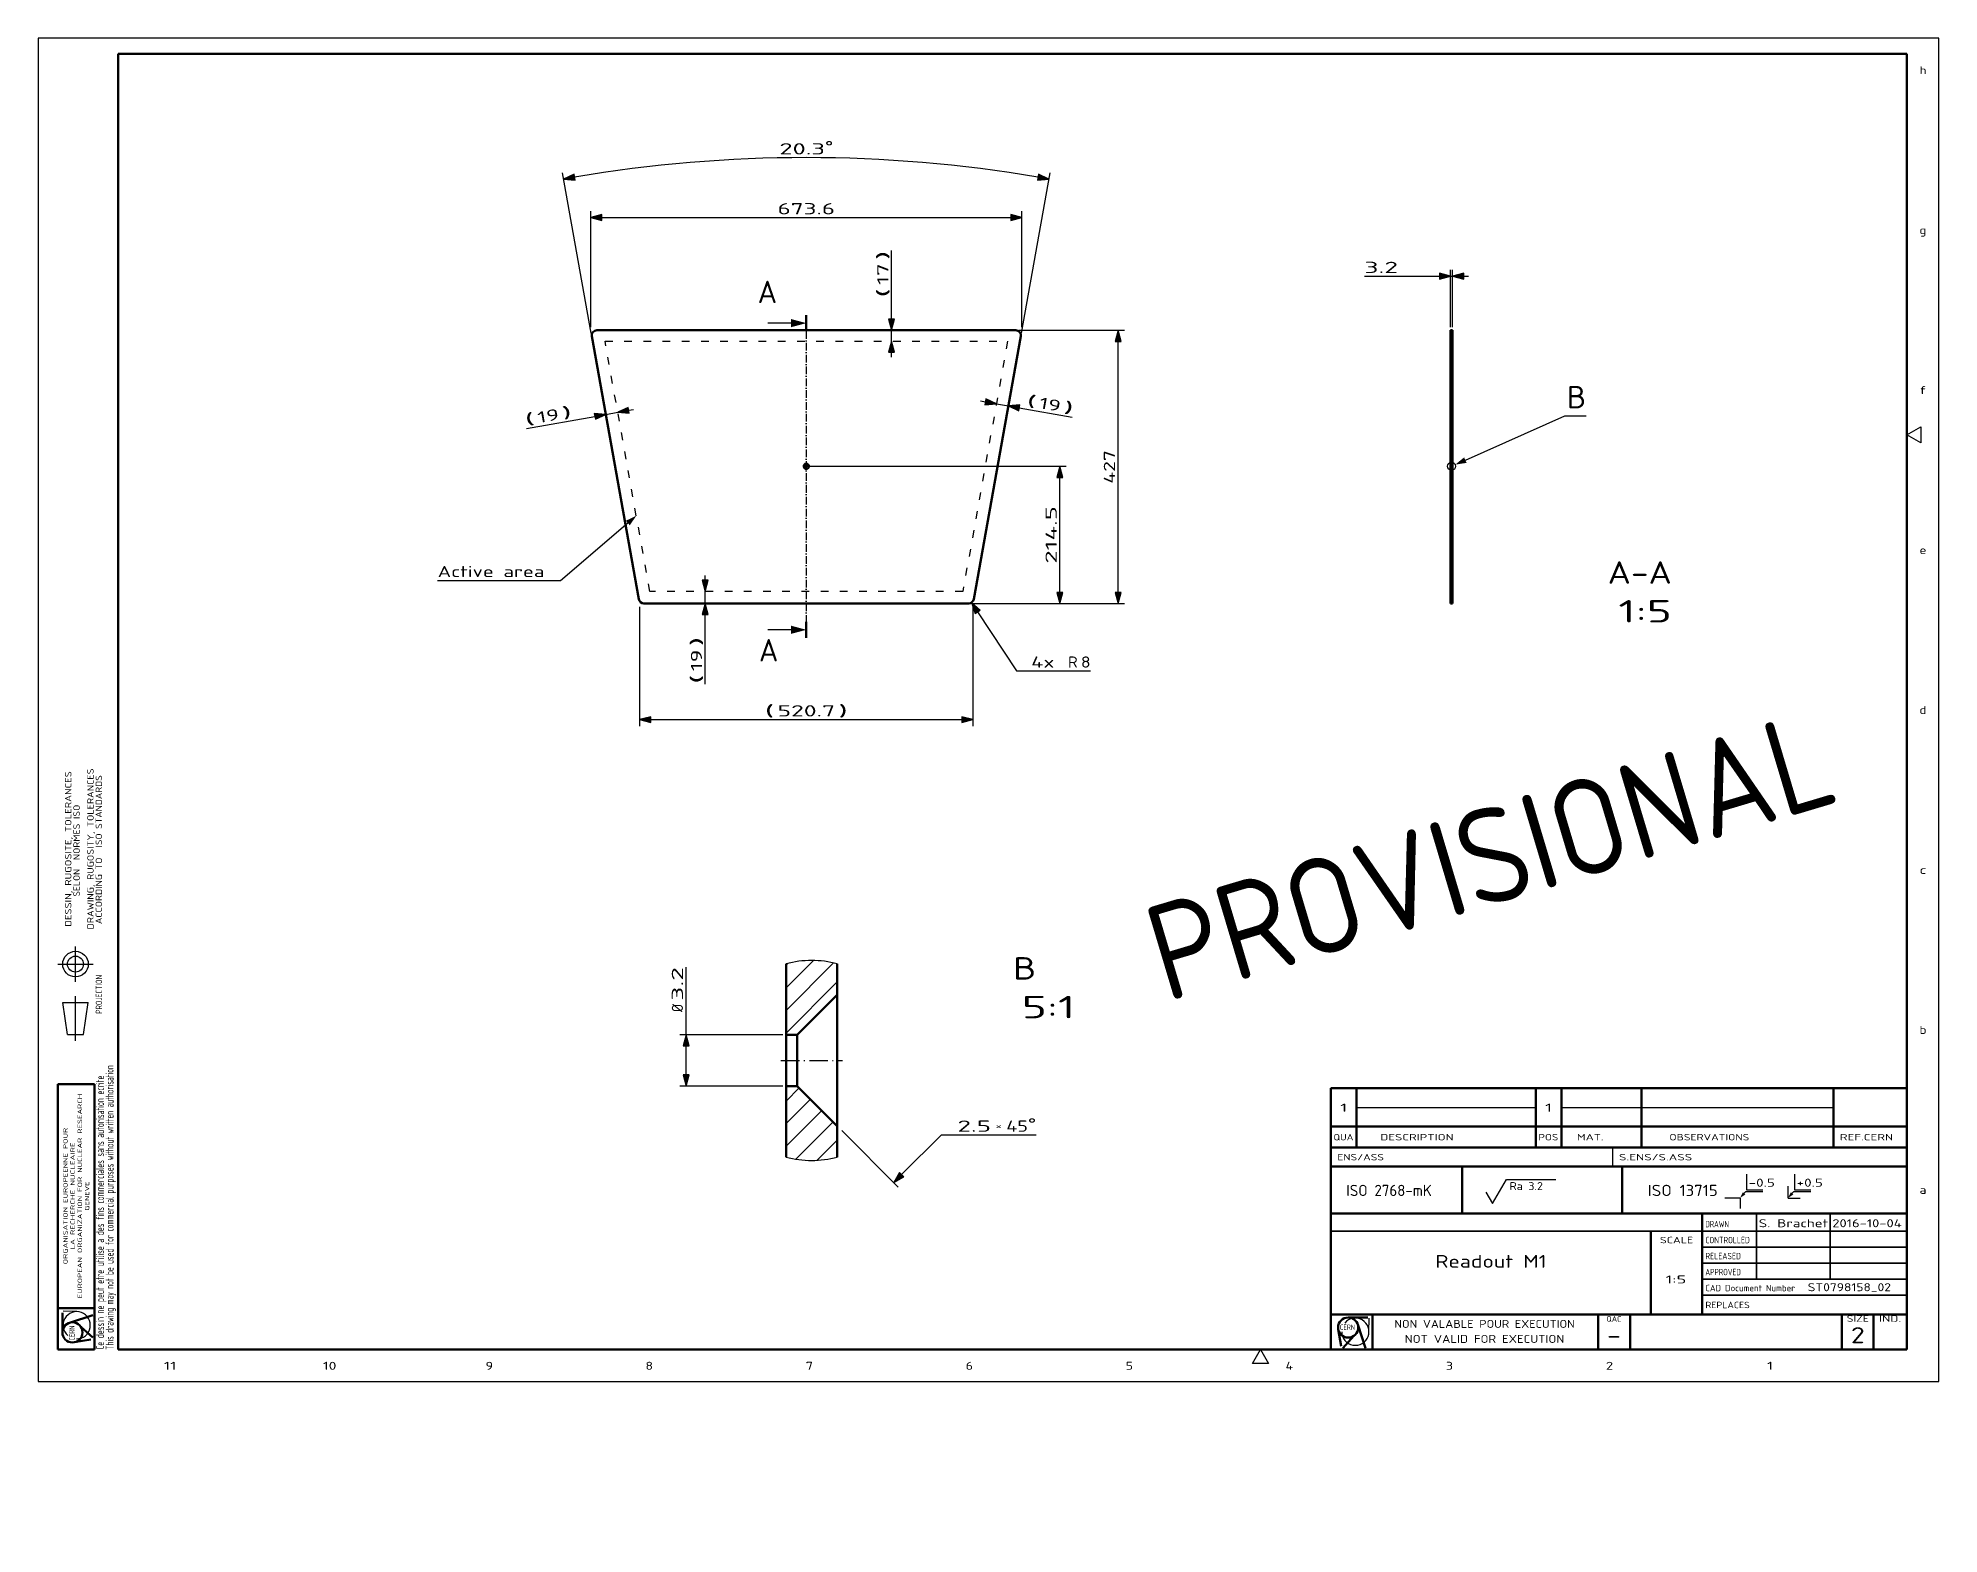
# Model space of a CAD drawing. Extents: x 0 to 594, y -48 to 420.
import ezdxf
from ezdxf.enums import TextEntityAlignment as Align

# ---------------------------------------------------------------- set-up
doc = ezdxf.new("R2010")
doc.units = 0
doc.linetypes.add('DASHDOT', pattern=[18.5, 12, -3, 0.5, -3])
doc.linetypes.add('DASHSPACE', pattern=[30, 12, -18])
doc.layers.get('0').update_dxf_attribs({"lineweight": 13})
doc.styles.get("Standard").update_dxf_attribs({"font": 'isocp.shx'})
doc.dimstyles.get("Standard").update_dxf_attribs({"dimtxt": 2.5, "dimasz": 2.5, "dimexe": 1.25, "dimexo": 0.625, "dimtad": 1, "dimtxsty": 'STANDARD', "dimcen": 2.5, "dimadec": 0, "dimazin": 0, "dimtfac": 1, "dimtmove": 0, "dimatfit": 0, "dimfxl": 1, "dimarcsym": 0})

# ---------------------------------------------------------------- blocks, each defined once
blk = doc.blocks.new('*D75')
at = {"color": 7, "lineweight": 25, "transparency": 16777216}
for p, q in [((172.868918, 327.73), (163.89744, 377.842256)), ((307.270554, 327.73), (316.242032, 377.842256))]:
    blk.add_line(p, q, dxfattribs=at)
for points in [[(167.508604, 377.40351), (164.249894, 375.873554), (167.837003, 375.569184)], [(312.302469, 375.569184), (315.889579, 375.873554), (312.630869, 377.40351)]]:
    blk.add_lwpolyline(points, close=True, dxfattribs=at)
blk.add_arc((240.069736, -47.635638), 430.242578, 80.313087, 99.686918, dxfattribs=at)
for points in [[(167.508604, 377.40351), (164.249894, 375.873554), (167.508604, 377.40351), (167.837003, 375.569184)], [(312.302469, 375.569184), (315.889579, 375.873554), (312.302469, 375.569184), (312.630869, 377.40351)]]:
    blk.add_solid(points, dxfattribs=at)
for s, width, p, p2 in [('20.3', 1.776077, (231.664357, 383.606953), (245.908449, 383.606953)), ('%%d', 1.62963, (245.908449, 384.306953), (248.475116, 384.306953))]:
    blk.add_text(s, height=3.5, dxfattribs=dict(at, width=width)).set_placement(p, p2, align=Align.FIT)
blk = doc.blocks.new('*D76')
at = {"color": 7, "lineweight": 25, "transparency": 16777216}
for p, q in [((172.708219, 329.627607), (172.708219, 365.888691)), ((176.185557, 363.888691), (303.953916, 363.888691)), ((307.431254, 329.627607), (307.431254, 365.888691))]:
    blk.add_line(p, q, dxfattribs=at)
for points in [[(176.185557, 364.820429), (172.708219, 363.888691), (176.185557, 362.956953)], [(303.953916, 362.956953), (307.431254, 363.888691), (303.953916, 364.820429)]]:
    blk.add_lwpolyline(points, close=True, dxfattribs=at)
for points in [[(176.185557, 364.820429), (172.708219, 363.888691), (176.185557, 364.820429), (176.185557, 362.956953)], [(303.953916, 362.956953), (307.431254, 363.888691), (303.953916, 362.956953), (303.953916, 364.820429)]]:
    blk.add_solid(points, dxfattribs=at)
at = {"color": 7, "lineweight": 25, "transparency": 16777216, "width": 1.712617}
blk.add_text('673.6', height=3.5, dxfattribs=at).set_placement((231.079679, 364.888691), (249.059794, 364.888691), align=Align.FIT)
blk = doc.blocks.new('*D77')
at = {"color": 7, "lineweight": 25, "transparency": 16777216}
for p, q in [((266.733185, 332.104951), (266.733185, 353.602949)), ((266.733185, 325.227607), (266.733185, 328.627607)), ((266.733185, 320.227607), (266.733185, 321.750263))]:
    blk.add_line(p, q, dxfattribs=at)
for points in [[(265.801438, 332.104951), (266.733185, 328.627607), (267.664936, 332.104951)], [(267.664936, 321.750263), (266.733185, 325.227607), (265.801438, 321.750263)]]:
    blk.add_lwpolyline(points, close=True, dxfattribs=at)
for points in [[(265.801438, 332.104951), (266.733185, 328.627607), (265.801438, 332.104951), (267.664936, 332.104951)], [(267.664936, 321.750263), (266.733185, 325.227607), (267.664936, 321.750263), (265.801438, 321.750263)]]:
    blk.add_solid(points, dxfattribs=at)
for s, width, p, p2 in [(')', 3.475227, (265.733185, 350.566914), (265.733185, 353.602949)), ('17', 1.842727, (265.733185, 342.794892), (265.733185, 349.566914)), ('(', 3.469754, (265.733185, 338.758857), (265.733185, 341.794892))]:
    blk.add_text(s, height=3.5, rotation=90, dxfattribs=dict(at, width=width)).set_placement(p, p2, align=Align.FIT)
blk = doc.blocks.new('*D78')
at = {"color": 7, "lineweight": 25, "transparency": 16777216}
for p, q in [((294.537681, 306.543525), (296.036521, 306.27519)), ((299.459427, 305.662397), (303.199955, 304.992744)), ((306.622867, 304.379951), (323.108933, 301.428486))]:
    blk.add_line(p, q, dxfattribs=at)
for points in [[(295.872318, 305.358027), (299.459427, 305.662397), (296.200718, 307.192353)], [(306.78707, 305.297114), (303.199955, 304.992744), (306.458671, 303.462788)]]:
    blk.add_lwpolyline(points, close=True, dxfattribs=at)
for points in [[(295.872318, 305.358027), (299.459427, 305.662397), (295.872318, 305.358027), (296.200718, 307.192353)], [(306.78707, 305.297114), (303.199955, 304.992744), (306.78707, 305.297114), (306.458671, 303.462788)]]:
    blk.add_solid(points, dxfattribs=at)
for s, rotation, width, p, p2 in [('(', 349.850304317, 3.469742, (308.67338, 305.028755), (311.661893, 304.493745)), ('19', 349.850004993, 1.725109, (312.646238, 304.3175), (319.312302, 303.124091)), (')', 349.850304317, 3.475215, (320.296647, 302.947871), (323.28516, 302.412861))]:
    blk.add_text(s, height=3.5, rotation=rotation, dxfattribs=dict(at, width=width)).set_placement(p, p2, align=Align.FIT)
blk = doc.blocks.new('*D79')
at = {"color": 7, "lineweight": 25, "transparency": 16777216}
for p, q in [((208.495234, 250.504951), (208.495234, 252.027607)), ((208.495234, 243.227607), (208.495234, 247.027607)), ((208.495234, 218.035127), (208.495234, 239.750263))]:
    blk.add_line(p, q, dxfattribs=at)
for points in [[(207.563486, 250.504951), (208.495234, 247.027607), (209.426984, 250.504951)], [(209.426984, 239.750263), (208.495234, 243.227607), (207.563486, 239.750263)]]:
    blk.add_lwpolyline(points, close=True, dxfattribs=at)
for points in [[(207.563486, 250.504951), (208.495234, 247.027607), (207.563486, 250.504951), (209.426984, 250.504951)], [(209.426984, 239.750263), (208.495234, 243.227607), (209.426984, 239.750263), (207.563486, 239.750263)]]:
    blk.add_solid(points, dxfattribs=at)
for s, width, p, p2 in [(')', 3.475227, (207.495234, 229.843183), (207.495234, 232.879218)), ('19', 1.725102, (207.495234, 222.071162), (207.495234, 228.843183)), ('(', 3.469754, (207.495234, 218.035127), (207.495234, 221.071162))]:
    blk.add_text(s, height=3.5, rotation=90, dxfattribs=dict(at, width=width)).set_placement(p, p2, align=Align.FIT)
blk = doc.blocks.new('*D80')
at = {"color": 7, "lineweight": 25, "transparency": 16777216}
for p, q in [((177.415171, 302.335859), (181.155698, 303.005512)), ((184.578611, 303.618305), (186.077451, 303.88664)), ((152.61381, 297.895722), (173.992258, 301.723066))]:
    blk.add_line(p, q, dxfattribs=at)
for points in [[(184.414414, 304.535468), (181.155698, 303.005512), (184.742814, 302.701142)], [(174.156455, 300.805903), (177.415171, 302.335859), (173.828062, 302.640229)]]:
    blk.add_lwpolyline(points, close=True, dxfattribs=at)
for points in [[(184.414414, 304.535468), (181.155698, 303.005512), (184.414414, 304.535468), (184.742814, 302.701142)], [(174.156455, 300.805903), (177.415171, 302.335859), (174.156455, 300.805903), (173.828062, 302.640229)]]:
    blk.add_solid(points, dxfattribs=at)
for s, rotation, width, p, p2 in [('(', 10.149695683, 3.469742, (152.437577, 298.880097), (155.42609, 299.415107)), ('19', 10.149986679, 1.725109, (156.410435, 299.591328), (163.076499, 300.784736)), (')', 10.149695683, 3.475215, (164.06085, 300.960981), (167.049363, 301.495991))]:
    blk.add_text(s, height=3.5, rotation=rotation, dxfattribs=dict(at, width=width)).set_placement(p, p2, align=Align.FIT)
blk = doc.blocks.new('*D81')
at = {"color": 7, "lineweight": 25, "transparency": 16777216}
for p, q in [((241.069736, 286.127607), (321.319889, 286.127607)), ((319.319889, 246.704951), (319.319889, 282.650263)), ((291.8033, 243.227607), (321.319889, 243.227607))]:
    blk.add_line(p, q, dxfattribs=at)
for points in [[(320.251633, 282.650263), (319.319889, 286.127607), (318.388138, 282.650263)], [(318.388138, 246.704951), (319.319889, 243.227607), (320.251633, 246.704951)]]:
    blk.add_lwpolyline(points, close=True, dxfattribs=at)
for points in [[(320.251633, 282.650263), (319.319889, 286.127607), (320.251633, 282.650263), (318.388138, 282.650263)], [(318.388138, 246.704951), (319.319889, 243.227607), (318.388138, 246.704951), (320.251633, 246.704951)]]:
    blk.add_solid(points, dxfattribs=at)
at = {"color": 7, "lineweight": 25, "transparency": 16777216, "width": 1.776697}
blk.add_text('214.5', height=3.5, rotation=90, dxfattribs=at).set_placement((318.319889, 255.687544), (318.319889, 273.667671), align=Align.FIT)
blk = doc.blocks.new('*D82')
at = {"color": 7, "lineweight": 25, "transparency": 16777216}
for p, q in [((306.51937, 328.627607), (339.525944, 328.627607)), ((337.525944, 246.704951), (337.525944, 325.150263)), ((291.8033, 243.227607), (339.525944, 243.227607))]:
    blk.add_line(p, q, dxfattribs=at)
for points in [[(338.457688, 325.150263), (337.525944, 328.627607), (336.594193, 325.150263)], [(336.594193, 246.704951), (337.525944, 243.227607), (338.457688, 246.704951)]]:
    blk.add_lwpolyline(points, close=True, dxfattribs=at)
for points in [[(338.457688, 325.150263), (337.525944, 328.627607), (338.457688, 325.150263), (336.594193, 325.150263)], [(336.594193, 246.704951), (337.525944, 243.227607), (336.594193, 246.704951), (338.457688, 246.704951)]]:
    blk.add_solid(points, dxfattribs=at)
at = {"color": 7, "lineweight": 25, "transparency": 16777216, "width": 1.464537}
blk.add_text('427', height=3.5, rotation=90, dxfattribs=at).set_placement((336.525944, 280.673579), (336.525944, 291.181635), align=Align.FIT)
blk = doc.blocks.new('*D83')
at = {"color": 7, "lineweight": 25, "transparency": 16777216}
for p, q in [((293.594742, 240.586469), (305.709867, 222.179609)), ((305.709867, 222.179609), (328.907578, 222.179609))]:
    blk.add_line(p, q, dxfattribs=at)
blk.add_lwpolyline([(294.373038, 241.09875), (291.682957, 243.491108), (292.816447, 240.074214)], close=True, dxfattribs=at)
blk.add_solid([(294.373038, 241.09875), (291.682957, 243.491108), (294.373038, 241.09875), (292.816447, 240.074214)], dxfattribs=at)
for s, width, p, p2 in [('4x ', 1.580161, (310.327463, 223.179609), (320.835532, 223.179609)), ('R', 1.334516, (321.835532, 223.179609), (324.871555, 223.179609)), ('8', 1.577155, (325.871555, 223.179609), (328.907578, 223.179609))]:
    blk.add_text(s, height=3.5, dxfattribs=dict(at, width=width)).set_placement(p, p2, align=Align.FIT)
blk = doc.blocks.new('*D84')
at = {"color": 7, "lineweight": 25, "transparency": 16777216}
for p, q in [((187.997178, 242.227607), (187.997178, 204.920893)), ((292.142295, 242.227607), (292.142295, 204.920893)), ((191.474512, 206.920893), (288.66496, 206.920893))]:
    blk.add_line(p, q, dxfattribs=at)
for points in [[(191.474512, 207.852632), (187.997178, 206.920893), (191.474512, 205.989155)], [(288.66496, 205.989155), (292.142295, 206.920893), (288.66496, 207.852632)]]:
    blk.add_lwpolyline(points, close=True, dxfattribs=at)
for points in [[(191.474512, 207.852632), (187.997178, 206.920893), (191.474512, 207.852632), (191.474512, 205.989155)], [(288.66496, 205.989155), (292.142295, 206.920893), (288.66496, 205.989155), (288.66496, 207.852632)]]:
    blk.add_solid(points, dxfattribs=at)
for s, width, p, p2 in [('(', 3.469741, (227.043656, 207.920893), (230.079679, 207.920893)), ('520.7', 1.741415, (231.079679, 207.920893), (249.059794, 207.920893)), (')', 3.475213, (250.059794, 207.920893), (253.095817, 207.920893))]:
    blk.add_text(s, height=3.5, dxfattribs=dict(at, width=width)).set_placement(p, p2, align=Align.FIT)
blk = doc.blocks.new('*D89')
at = {"color": 7, "lineweight": 25, "transparency": 16777216}
for p, q in [((414.455137, 345.551386), (437.888184, 345.551386)), ((441.365516, 329.627607), (441.365516, 347.551386)), ((441.365516, 345.551386), (442.005516, 345.551386)), ((442.005516, 329.627607), (442.005516, 347.551386)), ((445.482849, 345.551386), (447.005516, 345.551386))]:
    blk.add_line(p, q, dxfattribs=at)
for points in [[(437.888184, 344.619648), (441.365516, 345.551386), (437.888184, 346.483125)], [(445.482849, 346.483125), (442.005516, 345.551386), (445.482849, 344.619648)]]:
    blk.add_lwpolyline(points, close=True, dxfattribs=at)
for points in [[(437.888184, 344.619648), (441.365516, 345.551386), (437.888184, 344.619648), (437.888184, 346.483125)], [(445.482849, 346.483125), (442.005516, 345.551386), (445.482849, 346.483125), (445.482849, 344.619648)]]:
    blk.add_solid(points, dxfattribs=at)
at = {"color": 7, "lineweight": 25, "transparency": 16777216, "width": 1.864718}
blk.add_text('3.2', height=3.5, dxfattribs=at).set_placement((414.455134, 346.551386), (424.963205, 346.551386), align=Align.FIT)
blk = doc.blocks.new('*D95')
at = {"color": 7, "lineweight": 25, "transparency": 16777216}
for p, q in [((202.534651, 108.393524), (202.534651, 129.575775)), ((232.740265, 108.393524), (200.534651, 108.393524)), ((202.534651, 95.870941), (202.534651, 104.916351)), ((232.740265, 92.393768), (200.534651, 92.393768))]:
    blk.add_line(p, q, dxfattribs=at)
for points in [[(203.466401, 104.916351), (202.534651, 108.393524), (201.602902, 104.916351)], [(201.602902, 95.870941), (202.534651, 92.393768), (203.466401, 95.870941)]]:
    blk.add_lwpolyline(points, close=True, dxfattribs=at)
for points in [[(203.466401, 104.916351), (202.534651, 108.393524), (203.466401, 104.916351), (201.602902, 104.916351)], [(201.602902, 95.870941), (202.534651, 92.393768), (201.602902, 95.870941), (203.466401, 95.870941)]]:
    blk.add_solid(points, dxfattribs=at)
for s, width, p, p2 in [('3.2', 1.864672, (201.53465, 119.067352), (201.53465, 129.575165)), ('%%c', 0.977957, (201.53465, 115.500458), (201.53465, 118.067596))]:
    blk.add_text(s, height=3.5, rotation=90, dxfattribs=dict(at, width=width)).set_placement(p, p2, align=Align.FIT)
blk = doc.blocks.new('BLOCK309')
at = {"color": 7, "lineweight": 25, "width": 1.014931}
blk.add_text('m:K:NOENV', height=0.01, dxfattribs=at).set_placement((408.799988, 59.844761), (408.862457, 59.844761), align=Align.FIT)
blk = doc.blocks.new('BLOCK310')
at = {"color": 7, "lineweight": 25, "width": 1.037856}
blk.add_text('ISO 2768-mK', height=3.5, dxfattribs=at).set_placement((408.799988, 58.016785), (435.516998, 58.016785), align=Align.FIT)
blk = doc.blocks.new('BLOCK311')
at = {"color": 7, "lineweight": 25, "width": 1.013909}
blk.add_text('APA:3.2:NOSFCOPT', height=0.01, dxfattribs=at).set_placement((459.820007, 59.023399), (459.93103, 59.023399), align=Align.FIT)
blk = doc.blocks.new('BLOCK312')
at = {"color": 7, "lineweight": 25, "width": 1.186215}
blk.add_text('Ra 3.2', height=2.5, dxfattribs=at).set_placement((459.820007, 59.870144), (470.229218, 59.870144), align=Align.FIT)
blk = doc.blocks.new('BLOCK313')
at = {"color": 7, "lineweight": 25, "width": 1.346576}
blk.add_text('-0.5:+0.5:NOEDGEOPT::', height=0.01, dxfattribs=at).set_placement((549.5, 60.083401), (549.673035, 60.083401), align=Align.FIT)
blk = doc.blocks.new('BLOCK314')
at = {"color": 7, "lineweight": 25, "width": 1.438524}
blk.add_text('+0.5', height=2.5, dxfattribs=at).set_placement((549.5, 60.930145), (557.740662, 60.930145), align=Align.FIT)
blk = doc.blocks.new('BLOCK315')
at = {"color": 7, "lineweight": 25, "width": 1.438524}
blk.add_text('-0.5', height=2.5, dxfattribs=at).set_placement((534.5, 60.930145), (542.740662, 60.930145), align=Align.FIT)
blk = doc.blocks.new('BLOCK316')
at = {"color": 7, "lineweight": 25, "width": 1.180313}
blk.add_text('ISO 13715', height=3.5, dxfattribs=at).set_placement((503, 58.016785), (524.859375, 58.016785), align=Align.FIT)
blk = doc.blocks.new('BLOCK317')
at = {"color": 7, "lineweight": 25, "width": 2.313151}
blk.add_text(' 1', height=2.5, dxfattribs=at).set_placement((537.831421, 3.690562), (542.168579, 3.690562), align=Align.FIT)
blk = doc.blocks.new('BLOCK318')
at = {"color": 7, "lineweight": 25, "width": 1.717598}
blk.add_text(' 2', height=2.5, dxfattribs=at).set_placement((487.831421, 3.690562), (492.16861, 3.690562), align=Align.FIT)
blk = doc.blocks.new('BLOCK319')
at = {"color": 7, "lineweight": 25, "width": 1.749887}
blk.add_text(' 3', height=2.5, dxfattribs=at).set_placement((437.831421, 3.690562), (442.16861, 3.690562), align=Align.FIT)
blk = doc.blocks.new('BLOCK320')
at = {"color": 7, "lineweight": 25, "width": 1.652262}
blk.add_text(' 4', height=2.5, dxfattribs=at).set_placement((387.831421, 3.690562), (392.16861, 3.690562), align=Align.FIT)
blk = doc.blocks.new('BLOCK321')
at = {"color": 7, "lineweight": 25, "width": 1.749887}
blk.add_text(' 5', height=2.5, dxfattribs=at).set_placement((337.831421, 3.690562), (342.16861, 3.690562), align=Align.FIT)
blk = doc.blocks.new('BLOCK322')
at = {"color": 7, "lineweight": 25, "width": 1.735559}
blk.add_text(' 6', height=2.5, dxfattribs=at).set_placement((287.831421, 3.690562), (292.16861, 3.690562), align=Align.FIT)
blk = doc.blocks.new('BLOCK323')
at = {"color": 7, "lineweight": 25, "width": 1.826178}
blk.add_text(' 7', height=2.5, dxfattribs=at).set_placement((237.831406, 3.690562), (242.168579, 3.690562), align=Align.FIT)
blk = doc.blocks.new('BLOCK324')
at = {"color": 7, "lineweight": 25, "width": 1.826178}
blk.add_text(' 8', height=2.5, dxfattribs=at).set_placement((187.831406, 3.690562), (192.168579, 3.690562), align=Align.FIT)
blk = doc.blocks.new('BLOCK325')
at = {"color": 7, "lineweight": 25, "width": 1.698199}
blk.add_text(' 9', height=2.5, dxfattribs=at).set_placement((137.831406, 3.690562), (142.168579, 3.690562), align=Align.FIT)
blk = doc.blocks.new('BLOCK326')
at = {"color": 7, "lineweight": 25, "width": 1.793721}
blk.add_text(' 10', height=2.5, dxfattribs=at).set_placement((86.747116, 3.690562), (93.252884, 3.690562), align=Align.FIT)
blk = doc.blocks.new('BLOCK327')
at = {"color": 7, "lineweight": 25, "width": 2.081844}
blk.add_text(' 11', height=2.5, dxfattribs=at).set_placement((36.747116, 3.690562), (43.25288, 3.690562), align=Align.FIT)
blk = doc.blocks.new('BLOCK328')
at = {"color": 7, "lineweight": 25, "width": 1.479644}
blk.add_text('a', height=2.5, dxfattribs=at).set_placement((587.91571, 58.690563), (590.08429, 58.690563), align=Align.FIT)
blk = doc.blocks.new('BLOCK329')
at = {"color": 7, "lineweight": 25, "width": 1.479644}
blk.add_text('b', height=2.5, dxfattribs=at).set_placement((587.91571, 108.690559), (590.08429, 108.690559), align=Align.FIT)
blk = doc.blocks.new('BLOCK330')
at = {"color": 7, "lineweight": 25, "width": 1.927627}
blk.add_text('c', height=2.5, dxfattribs=at).set_placement((587.91571, 158.690567), (590.08429, 158.690567), align=Align.FIT)
blk = doc.blocks.new('BLOCK331')
at = {"color": 7, "lineweight": 25, "width": 1.577149}
blk.add_text('d', height=2.5, dxfattribs=at).set_placement((587.91571, 208.690567), (590.08429, 208.690567), align=Align.FIT)
blk = doc.blocks.new('BLOCK332')
at = {"color": 7, "lineweight": 25, "width": 1.577149}
blk.add_text('e', height=2.5, dxfattribs=at).set_placement((587.91571, 258.690552), (590.08429, 258.690552), align=Align.FIT)
blk = doc.blocks.new('BLOCK333')
at = {"color": 7, "lineweight": 25, "width": 1.927627}
blk.add_text('f', height=2.5, dxfattribs=at).set_placement((587.91571, 308.690552), (590.08429, 308.690552), align=Align.FIT)
blk = doc.blocks.new('BLOCK334')
at = {"color": 7, "lineweight": 25, "width": 1.479644}
blk.add_text('g', height=2.5, dxfattribs=at).set_placement((587.91571, 358.690552), (590.08429, 358.690552), align=Align.FIT)
blk = doc.blocks.new('BLOCK335')
at = {"color": 7, "lineweight": 25, "width": 1.479644}
blk.add_text('h', height=2.5, dxfattribs=at).set_placement((587.91571, 408.690552), (590.08429, 408.690552), align=Align.FIT)
blk = doc.blocks.new('BLOCK336')
at = {"color": 7, "lineweight": 25, "width": 1.556522}
blk.add_text('REF.CERN', height=2, dxfattribs=at).set_placement((563, 75.402443), (579.654785, 75.402443), align=Align.FIT)
blk = doc.blocks.new('BLOCK337')
at = {"color": 7, "lineweight": 25, "width": 1.374215}
blk.add_text('OBSERVATIONS', height=2, dxfattribs=at).set_placement((509.750153, 75.402443), (534.7323, 75.402443), align=Align.FIT)
blk = doc.blocks.new('BLOCK338')
at = {"color": 7, "lineweight": 25, "width": 1.514066}
blk.add_text('MAT.', height=2, dxfattribs=at).set_placement((480.856293, 75.402443), (489.183655, 75.402443), align=Align.FIT)
blk = doc.blocks.new('BLOCK339')
at = {"color": 7, "lineweight": 25, "width": 1.36389}
blk.add_text('POS', height=2, dxfattribs=at).set_placement((468.799988, 75.402443), (475.045532, 75.402443), align=Align.FIT)
blk = doc.blocks.new('BLOCK340')
at = {"color": 7, "lineweight": 25, "width": 1.274601}
blk.add_text('QUA', height=2, dxfattribs=at).set_placement((404.799988, 75.402443), (411.045532, 75.402443), align=Align.FIT)
blk = doc.blocks.new('BLOCK341')
at = {"color": 7, "lineweight": 25, "width": 1.50866}
blk.add_text('S.ENS/S.ASS', height=2, dxfattribs=at).set_placement((494, 69.152443), (516.900269, 69.152443), align=Align.FIT)
blk = doc.blocks.new('BLOCK342')
at = {"color": 7, "lineweight": 25, "width": 1.536933}
blk.add_text('DESCRIPTION', height=2, dxfattribs=at).set_placement((419.429871, 75.402443), (442.33017, 75.402443), align=Align.FIT)
blk = doc.blocks.new('BLOCK343')
at = {"color": 7, "lineweight": 25, "width": 1.351945}
blk.add_text('ENS/ASS', height=2, dxfattribs=at).set_placement((406, 69.152443), (420.572906, 69.152443), align=Align.FIT)
blk = doc.blocks.new('BLOCK344')
at = {"color": 7, "lineweight": 25, "width": 1.421882}
blk.add_text('2', height=5, dxfattribs=at).set_placement((566.47644, 12), (570.813599, 12), align=Align.FIT)
blk = doc.blocks.new('BLOCK345')
at = {"color": 7, "lineweight": 25, "width": 1.194602}
blk.add_text('ST0798158_02', height=2.5, dxfattribs=at).set_placement((552.976929, 28.25), (579, 28.25), align=Align.FIT)
blk = doc.blocks.new('BLOCK346')
at = {"color": 7, "lineweight": 25, "width": 1.065328}
blk.add_text('CAD Document Number', height=2, dxfattribs=at).set_placement((521, 28.25), (549.018127, 28.25), align=Align.FIT)
blk = doc.blocks.new('BLOCK347')
at = {"color": 7, "lineweight": 25, "width": 1.324327}
blk.add_text('2016-10-04', height=2.5, dxfattribs=at).set_placement((560.657043, 48.25), (582.342896, 48.25), align=Align.FIT)
blk = doc.blocks.new('BLOCK348')
at = {"color": 7, "lineweight": 25, "width": 1.433775}
blk.add_text('S. Brachet', height=2.5, dxfattribs=at).set_placement((537.657043, 48.25), (559.342896, 48.25), align=Align.FIT)
blk = doc.blocks.new('BLOCK349')
at = {"color": 7, "lineweight": 25, "width": 1.870242}
blk.add_text('1:5', height=2.5, dxfattribs=at).set_placement((508.547119, 30.6723), (515.052856, 30.6723), align=Align.FIT)
blk = doc.blocks.new('BLOCK350')
at = {"color": 7, "lineweight": 25, "width": 1.57716}
blk.add_text('-', height=5, dxfattribs=at).set_placement((490.266418, 12), (494.603607, 12), align=Align.FIT)
blk = doc.blocks.new('BLOCK351')
at = {"color": 7, "lineweight": 25, "width": 1.324328}
blk.add_text('Readout M1', height=4, dxfattribs=at).set_placement((436.651306, 35.599998), (471.348694, 35.599998), align=Align.FIT)
blk = doc.blocks.new('BLOCK352')
at = {"color": 7, "lineweight": 25, "width": 0.924407}
blk.add_text('CONTROLLED', height=2, dxfattribs=at).set_placement((521, 43.25), (534.878967, 43.25), align=Align.FIT)
blk = doc.blocks.new('BLOCK353')
at = {"color": 7, "lineweight": 25, "width": 0.867432}
blk.add_text('DRAWN', height=2, dxfattribs=at).set_placement((521, 48.25), (528.373169, 48.25), align=Align.FIT)
blk = doc.blocks.new('BLOCK354')
at = {"color": 7, "lineweight": 25, "width": 0.924191}
blk.add_text('RELEASED', height=2, dxfattribs=at).set_placement((521, 38.25), (532.103149, 38.25), align=Align.FIT)
blk = doc.blocks.new('BLOCK355')
at = {"color": 7, "lineweight": 25, "width": 0.866492}
blk.add_text('APPROVED', height=2, dxfattribs=at).set_placement((521, 33.25), (532.103149, 33.25), align=Align.FIT)
blk = doc.blocks.new('BLOCK356')
at = {"color": 7, "lineweight": 25, "width": 1.158588}
blk.add_text('REPLACES', height=2, dxfattribs=at).set_placement((521, 22.95245), (534.878967, 22.95245), align=Align.FIT)
blk = doc.blocks.new('BLOCK357')
at = {"color": 7, "lineweight": 25, "width": 1.416215}
blk.add_text('SIZE', height=2, dxfattribs=at).set_placement((565.175293, 18.700001), (572.114746, 18.700001), align=Align.FIT)
blk = doc.blocks.new('BLOCK358')
at = {"color": 7, "lineweight": 25, "width": 1.69255}
blk.add_text('IND.', height=2, dxfattribs=at).set_placement((575.280273, 18.700001), (582.219727, 18.700001), align=Align.FIT)
blk = doc.blocks.new('BLOCK359')
at = {"color": 7, "lineweight": 25, "width": 1.258739}
blk.add_text('NOT VALID FOR EXECUTION', height=2.5, dxfattribs=at).set_placement((427.061249, 12.090562), (476.938782, 12.090562), align=Align.FIT)
blk = doc.blocks.new('BLOCK360')
at = {"color": 7, "lineweight": 25, "width": 1.202843}
blk.add_text('NON VALABLE POUR EXECUTION', height=2.5, dxfattribs=at).set_placement((423.80835, 16.790562), (480.19162, 16.790562), align=Align.FIT)
blk = doc.blocks.new('BLOCK361')
at = {"color": 7, "lineweight": 25, "width": 1.107362}
blk.add_text('QAC', height=1.8, dxfattribs=at).set_placement((490.092926, 18.700001), (494.777069, 18.700001), align=Align.FIT)
blk = doc.blocks.new('BLOCK362')
at = {"color": 7, "lineweight": 25, "width": 0.973961}
blk.add_text('CERN', height=1.7, dxfattribs=at).set_placement((406.799988, 16.15), (411.518829, 16.15), align=Align.FIT)
blk = doc.blocks.new('BLOCK363')
at = {"color": 7, "lineweight": 25, "width": 1.425919}
blk.add_text('SCALE', height=2, dxfattribs=at).set_placement((506.79538, 43.25), (517.20459, 43.25), align=Align.FIT)
blk = doc.blocks.new('BLOCK364')
at = {"color": 7, "lineweight": 25, "width": 1.248109}
blk.add_text('NORMES ISO', height=2, rotation=90, dxfattribs=at).set_placement((13.04495, 163.000015), (13.04495, 180.348724), align=Align.FIT)
blk = doc.blocks.new('BLOCK365')
at = {"color": 7, "lineweight": 25, "width": 1.175925}
blk.add_text('ISO STANDARDS', height=2, rotation=90.000005081, dxfattribs=at).set_placement((19.982868, 167.000015), (19.982866, 189.553329), align=Align.FIT)
blk = doc.blocks.new('BLOCK366')
at = {"color": 7, "lineweight": 25, "width": 0.873675}
blk.add_text('PROJECTION', height=2, rotation=90, dxfattribs=at).set_placement((20.028679, 114.982063), (20.028679, 127.126152), align=Align.FIT)
blk = doc.blocks.new('BLOCK367')
at = {"color": 7, "lineweight": 25, "width": 1.272325}
blk.add_text('DESSIN, RUGOSITE, TOLERANCES', height=2, rotation=90.000002359, dxfattribs=at).set_placement((10.438618, 142.211807), (10.438616, 190.788177), align=Align.FIT)
blk = doc.blocks.new('BLOCK368')
at = {"color": 7, "lineweight": 25, "width": 1.188267}
blk.add_text('SELON', height=2, rotation=90, dxfattribs=at).set_placement((13.04495, 151.600021), (13.04495, 160.274368), align=Align.FIT)
blk = doc.blocks.new('BLOCK369')
at = {"color": 7, "lineweight": 25, "width": 1.221763}
blk.add_text('DRAWING, RUGOSITY, TOLERANCES', height=2, rotation=90.000002278, dxfattribs=at).set_placement((17.377953, 141.344376), (17.377951, 191.655624), align=Align.FIT)
blk = doc.blocks.new('BLOCK370')
at = {"color": 7, "lineweight": 25, "width": 1.23186}
blk.add_text('ACCORDING TO', height=2, rotation=90, dxfattribs=at).set_placement((19.982868, 143.000015), (19.982868, 163.818451), align=Align.FIT)
blk = doc.blocks.new('BLOCK371')
at = {"color": 7, "lineweight": 25, "width": 1.520448}
blk.add_text('GENEVE', height=1.35, rotation=90, dxfattribs=at).set_placement((15.990597, 53.432953), (15.990597, 62.567043), align=Align.FIT)
blk = doc.blocks.new('BLOCK372')
at = {"color": 7, "lineweight": 25, "width": 0.973962}
blk.add_text('CERN', height=1.7, rotation=90, dxfattribs=at).set_placement((11.435402, 12.8), (11.435402, 17.518848), align=Align.FIT)
blk = doc.blocks.new('BLOCK373')
at = {"color": 7, "lineweight": 25, "width": 0.732561}
blk.add_text('Ce dessin ne peut etre utilise a des fins commerciales sans autorisation ecrite', height=2.5, rotation=90.000002676, dxfattribs=at).set_placement((20.613356, 10), (20.613352, 95.659264), align=Align.FIT)
blk = doc.blocks.new('BLOCK374')
at = {"color": 7, "lineweight": 25, "width": 0.70288}
blk.add_text('This drawing may not be used for commercial purposes without written authorisation', height=2.5, rotation=90.000002578, dxfattribs=at).set_placement((23.613356, 10), (23.613352, 98.912155), align=Align.FIT)
blk = doc.blocks.new('BLOCK375')
at = {"color": 7, "lineweight": 25, "width": 1.559242}
blk.add_text('ORGANISATION EUROPEENNE POUR', height=1.35, rotation=90.000002688, dxfattribs=at).set_placement((9.240597, 36.687115), (9.240595, 79.312881), align=Align.FIT)
blk = doc.blocks.new('BLOCK376')
at = {"color": 7, "lineweight": 25, "width": 1.616198}
blk.add_text('LA RECHERCHE NUCLEAIRE', height=1.35, rotation=90.000003421, dxfattribs=at).set_placement((11.490597, 41.254166), (11.490595, 74.745834), align=Align.FIT)
blk = doc.blocks.new('BLOCK377')
at = {"color": 7, "lineweight": 25, "width": 1.555402}
blk.add_text('EUROPEAN ORGANIZATION FOR NUCLEAR RESEARCH', height=1.35, rotation=90.000002688, dxfattribs=at).set_placement((13.740598, 26.030663), (13.740595, 89.969337), align=Align.FIT)
blk = doc.blocks.new('BLOCK378')
at = {"color": 7, "lineweight": 25, "width": 2.478377}
blk.add_text('1', height=2.5, dxfattribs=at).set_placement((406.91571, 84.390556), (409.08429, 84.390556), align=Align.FIT)
blk = doc.blocks.new('BLOCK379')
at = {"color": 7, "lineweight": 25, "width": 2.478377}
blk.add_text('1', height=2.5, dxfattribs=at).set_placement((470.91571, 84.390556), (473.08429, 84.390556), align=Align.FIT)
blk = doc.blocks.new('BLOCK380')
at = {"color": 7, "lineweight": 25}
blk.add_line((548.099121, 58.85886), (548.52002, 59.349998), dxfattribs=at)
blk.add_solid([(547.706055, 59.195705), (546.84198, 57.391998), (548.492188, 58.522015)], dxfattribs=at)
blk = doc.blocks.new('BLOCK381')
at = {"color": 7, "lineweight": 25}
blk.add_line((533.099121, 58.85886), (533.52002, 59.349998), dxfattribs=at)
blk.add_solid([(532.706055, 59.195705), (531.84198, 57.391998), (533.492188, 58.522015)], dxfattribs=at)
blk = doc.blocks.new('BLOCK382')
at = {"color": 7, "lineweight": 25}
for p, q in [((-24.148146, 1784.726318), (-60, 1784.726318)), ((-24.148146, 1305.422119), (-60, 1305.422119))]:
    blk.add_line(p, q, dxfattribs=at)
at = {"color": 7, "lineweight": 50}
for p, q in [((0, 1797.226318), (0, 1772.226318)), ((0, 1292.922119), (0, 1317.922119))]:
    blk.add_line(p, q, dxfattribs=at)
at = {"color": 7, "linetype": 'DASHDOT', "lineweight": 25}
blk.add_line((0, 1772.226318), (0, 1317.922119), dxfattribs=at)
at = {"color": 7, "lineweight": 25}
for points in [[(-24.148146, 1778.255859), (0, 1784.726318), (-24.148146, 1791.196777)], [(-24.148146, 1298.95166), (0, 1305.422119), (-24.148146, 1311.892578)]]:
    blk.add_solid(points, dxfattribs=at)
at = {"color": 7, "lineweight": 25, "width": 1.15658}
for p, p2 in [((-76, 1816.000122), (-45.639763, 1816.000122)), ((-74, 1256), (-43.639763, 1256))]:
    blk.add_text('A', height=35.000003, dxfattribs=at).set_placement(p, p2, align=Align.FIT)
blk = doc.blocks.new('BLOCK383')
at = {"color": 7, "lineweight": 25}
blk.add_lwpolyline([(-278.795471, 1472.324829), (-384.018799, 1381.765747), (-576.000061, 1381.765747)], dxfattribs=at)
blk.add_solid([(-275.75647, 1468.793823), (-265.61731, 1483.666504), (-281.834442, 1475.855957)], dxfattribs=at)
at = {"color": 7, "lineweight": 25, "width": 1.406048}
blk.add_text('Active area', height=17.500002, dxfattribs=at).set_placement((-576.000061, 1387.716797), (-409.018799, 1387.716797), align=Align.FIT)
blk = doc.blocks.new('BLOCK384')
at = {"color": 7, "linetype": 'DASHDOT', "lineweight": 25, "ltscale": 0.2665}
blk.add_line((5.33, 1561), (-5.33, 1561), dxfattribs=at)
at = {"color": 7, "linetype": 'DASHDOT', "lineweight": 25, "ltscale": 0.266498}
blk.add_line((0, 1566.329956), (0, 1555.670044), dxfattribs=at)
blk = doc.blocks.new('BLOCK385')
at = {"color": 7, "lineweight": 50}
for p, q in [((-261.542604, 1353.090194), (-335.122958, 1764.090194)), ((-327.24816, 1773.5), (327.24816, 1773.5)), ((335.122958, 1764.090194), (261.542604, 1353.090194)), ((253.667806, 1346.5), (-253.667806, 1346.5))]:
    blk.add_line(p, q, dxfattribs=at)
at = {"color": 7, "linetype": 'DASHSPACE', "lineweight": 25}
for p, q in [((-244.462221, 1365.5), (-314.462022, 1756.5)), ((-314.462022, 1756.5), (314.462022, 1756.5)), ((314.462022, 1756.5), (244.462221, 1365.5)), ((244.462221, 1365.5), (-244.462221, 1365.5))]:
    blk.add_line(p, q, dxfattribs=at)
at = {"color": 7, "lineweight": 50}
for radius in [4.1, 1.6]:
    blk.add_circle((0, 1561), radius, dxfattribs=at)
for centre, start, end in [((-327.24816, 1765.5), 90, 190.15), ((327.24816, 1765.5), 349.85, 450), ((-253.667806, 1354.5), 190.15, 270), ((253.667806, 1354.5), 270, 349.85)]:
    blk.add_arc(centre, 8, start, end, dxfattribs=at)
blk = doc.blocks.new('BLOCK386')
at = {"color": 7, "lineweight": 25}
blk.add_lwpolyline([(23.203766, 1570.590332), (178.730072, 1639.630371), (212.090302, 1639.630371)], dxfattribs=at)
blk.add_circle((1.59975, 1561), 6.250314, dxfattribs=at)
blk.add_solid([(21.313568, 1574.848389), (7.312485, 1563.536011), (25.093964, 1566.332275)], dxfattribs=at)
at = {"color": 7, "lineweight": 25, "width": 1.334515}
blk.add_text('B', height=35.000003, dxfattribs=at).set_placement((181.730072, 1651.582764), (212.090302, 1651.582764), align=Align.FIT)
blk = doc.blocks.new('BLOCK387')
at = {"color": 7, "lineweight": 25}
for s, width, p, p2 in [('  A-A', 1.376881, (194.000015, 1377.433716), (345.801208, 1377.433716)), ('  1:5', 1.979161, (194.000015, 1316.914917), (345.801208, 1316.914917))]:
    blk.add_text(s, height=35.000003, dxfattribs=dict(at, width=width)).set_placement(p, p2, align=Align.FIT)
blk = doc.blocks.new('BLOCK388')
at = {"color": 7, "lineweight": 50}
for p, q in [((0, 1773.5), (0, 1562.6)), ((3.2, 1773.5), (0, 1773.5)), ((3.2, 1773.5), (3.2, 1565.1)), ((0, 1560.232919), (0, 1562.6)), ((0.7, 1562.6), (0, 1562.6)), ((0, 1559.4), (0, 1560.232919)), ((0, 1559.4), (0, 1346.5)), ((0.7, 1559.4), (0, 1559.4)), ((0.7, 1562.6), (3.2, 1565.1)), ((0.7, 1562.6), (0.7, 1560.232919)), ((0.7, 1560.232919), (0.7, 1559.4)), ((0.7, 1559.4), (3.2, 1556.9)), ((3.2, 1559.034355), (3.2, 1565.1)), ((3.2, 1556.9), (3.2, 1559.034355)), ((3.2, 1556.9), (3.2, 1346.5)), ((3.2, 1346.5), (0, 1346.5))]:
    blk.add_line(p, q, dxfattribs=at)
blk = doc.blocks.new('BLOCK389')
at = {"color": 7, "lineweight": 25}
for p, q in [((0, 1767.766968), (3.2, 1770.966919)), ((0, 1732.411621), (3.2, 1735.611572)), ((0, 1697.056274), (3.2, 1700.256226)), ((0, 1661.700928), (3.2, 1664.900879)), ((0, 1626.345581), (3.2, 1629.545654)), ((0, 1590.990234), (3.2, 1594.190308))]:
    blk.add_line(p, q, dxfattribs=at)
blk = doc.blocks.new('BLOCK390')
at = {"color": 7, "lineweight": 25}
for p, q in [((0, 1555.634888), (2.232541, 1557.867432)), ((0, 1520.279541), (3.2, 1523.479614)), ((0, 1484.924194), (3.2, 1488.124268)), ((0, 1449.568848), (3.2, 1452.768921)), ((0, 1414.213623), (3.2, 1417.413574)), ((0, 1378.858276), (3.2, 1382.058228)), ((2.997116, 1346.5), (3.2, 1346.702881))]:
    blk.add_line(p, q, dxfattribs=at)
blk = doc.blocks.new('BLOCK391')
at = {"color": 7, "lineweight": 25}
for s, width, p, p2 in [('  B', 1.794694, (12, 1566.057373), (15.643229, 1566.057373)), ('  5:1', 2.017291, (12, 1563.636719), (18.072046, 1563.636719))]:
    blk.add_text(s, height=1.4, dxfattribs=dict(at, width=width)).set_placement(p, p2, align=Align.FIT)
blk = doc.blocks.new('BLOCK392')
at = {"color": 7, "lineweight": 25}
for p, q in [((3.482843, 1556.617188), (7.015634, 1553.084351)), ((7.224553, 1553.859009), (9.711029, 1556.345459)), ((9.711029, 1556.345459), (15.630385, 1556.345459))]:
    blk.add_line(p, q, dxfattribs=at)
blk.add_lwpolyline([(7.092791, 1553.990723), (6.732791, 1553.367188), (7.356329, 1553.727173)], close=True, dxfattribs=at)
blk.add_solid([(7.092791, 1553.990723), (6.732791, 1553.367188), (7.092791, 1553.990723), (7.356329, 1553.727173)], dxfattribs=at)
for s, height, width, p, p2 in [('2.5', 0.7, 1.886556, (10.711029, 1556.545532), (12.812643, 1556.545532)), ('×', 0.35, 0.952384, (13.112642, 1556.720459), (13.462643, 1556.720459)), ('45', 0.7, 1.390572, (13.762642, 1556.545532), (15.117052, 1556.545532)), ('%%d', 0.7, 1.629625, (15.117052, 1556.685425), (15.630384, 1556.685425))]:
    blk.add_text(s, height=height, dxfattribs=dict(at, width=width)).set_placement(p, p2, align=Align.FIT)
blk = doc.blocks.new('BLOCK393')
at = {"color": 7, "lineweight": 50}
for p, q in [((0, 1567.042121), (0, 1562.6)), ((3.2, 1567.041989), (3.2, 1565.1)), ((0.7, 1562.6), (3.2, 1565.1)), ((3.2, 1559.034355), (3.2, 1565.1)), ((0, 1560.232919), (0, 1562.6)), ((0.7, 1562.6), (0, 1562.6)), ((0.7, 1562.6), (0.7, 1560.232919)), ((0, 1559.4), (0, 1560.232919)), ((0.7, 1560.232919), (0.7, 1559.4)), ((0.7, 1559.4), (0, 1559.4)), ((0, 1559.4), (0, 1554.957879)), ((0.7, 1559.4), (3.2, 1556.9)), ((3.2, 1556.9), (3.2, 1559.034355)), ((3.2, 1556.9), (3.2, 1554.958011))]:
    blk.add_line(p, q, dxfattribs=at)
at = {"color": 7, "linetype": 'DASHDOT', "lineweight": 25}
for start, end in [(75.165544, 104.829715), (255.170285, 284.834456)]:
    blk.add_arc((1.59975, 1561), 6.250314, start, end, dxfattribs=at)
blk = doc.blocks.new('BLOCK394')
at = {"color": 7, "lineweight": 25}
for p, q in [((0, 1565.534424), (1.712262, 1567.246704)), ((0, 1564.120239), (2.973905, 1567.094116)), ((0, 1566.948608), (0.121487, 1567.070068)), ((0, 1562.705933), (3.2, 1565.906006))]:
    blk.add_line(p, q, dxfattribs=at)
blk = doc.blocks.new('BLOCK395')
at = {"color": 7, "lineweight": 25}
for p, q in [((0, 1558.463379), (0.818327, 1559.281616)), ((0, 1557.049072), (1.525434, 1558.574585)), ((0, 1555.634888), (2.232541, 1557.867432)), ((0.610975, 1554.831665), (2.939647, 1557.1604)), ((1.95469, 1554.76123), (3.2, 1556.00647))]:
    blk.add_line(p, q, dxfattribs=at)

msp = doc.modelspace()

# ---------------------------------------------------------------- linework, layer by layer
at = {"color": 7, "lineweight": 25}
for p, q in [((594, 420), (0, 420)), ((0, 420), (0, 0)), ((594, 0), (594, 420)), ((584, 296), (588.33, 298.5)), ((588.33, 298.5), (588.33, 293.5)), ((588.33, 293.5), (584, 296)), ((11.7084, 125.000511), (11.7084, 136.000511)), ((6.2084, 130.500511), (17.2084, 130.500511)), ((11.7084, 106.501), (11.7084, 120.501)), ((9.2084, 108.500559), (7.7084, 118.500559)), ((7.7084, 118.500559), (15.7084, 118.500559)), ((14.2084, 108.500559), (15.7084, 118.500559)), ((9.2084, 108.500559), (14.2084, 108.500559)), ((412, 85.7), (468, 85.7)), ((476, 85.7), (561, 85.7)), ((492, 73.2), (492, 67.2)), ((454.49, 55.72), (458.82, 63.22)), ((458.82, 63.22), (474.32, 63.22)), ((534, 59.85), (534, 64.85)), ((539, 59.85), (534, 59.85)), ((546.842, 57.392), (546.842, 61.142)), ((549, 59.85), (549, 64.85)), ((554, 59.85), (549, 59.85)), ((452.44, 59.22), (454.49, 55.72)), ((531.842, 57.392), (527.092, 57.392)), ((531.842, 57.392), (531.842, 54.142)), ((539, 59.35), (533.52, 59.35)), ((546.842, 57.392), (550.592, 57.392)), ((554, 59.35), (548.52, 59.35)), ((12.077865, 21.873238), (7.872521, 22.001836)), ((415.87, 15.59), (416, 19.79)), ((379.5, 5.67), (382, 10)), ((382, 10), (384.5, 5.67)), ((0, 0), (594, 0)), ((384.5, 5.67), (379.5, 5.67))]:
    msp.add_line(p, q, dxfattribs=at)
at = {"color": 7, "lineweight": 70}
for p, q in [((584, 415), (25, 415)), ((25, 415), (25, 10)), ((584, 10), (584, 415)), ((6.1635, 93), (17.6635, 93)), ((6.1635, 10), (6.1635, 93)), ((17.6635, 10), (17.6635, 93)), ((6.1635, 23), (17.6635, 23)), ((497.5, 21), (563.6, 21)), ((497.5, 10), (497.5, 21)), ((563.6, 10), (563.6, 21)), ((6.1635, 10), (17.6635, 10)), ((25, 10), (584, 10)), ((497.5, 10), (563.6, 10))]:
    msp.add_line(p, q, dxfattribs=at)
at = {"color": 7, "linetype": 'DASHDOT', "lineweight": 25, "ltscale": 0.019203}
msp.add_line((441.301406, 286.127607), (442.069526, 286.127607), dxfattribs=at)
at = {"color": 7, "linetype": 'DASHDOT', "lineweight": 25, "ltscale": 0.480075}
msp.add_line((232.137515, 100.393646), (251.340515, 100.393646), dxfattribs=at)
at = {"color": 7, "lineweight": 50}
for p, q in [((404, 91.7), (584, 91.7)), ((404, 79.7), (404, 91.7)), ((412, 79.7), (412, 91.7)), ((468, 79.7), (468, 91.7)), ((476, 79.7), (476, 91.7)), ((501, 79.7), (501, 91.7)), ((561, 79.7), (561, 91.7)), ((404, 79.7), (404, 67.2)), ((404, 79.7), (584, 79.7)), ((412, 79.7), (412, 73.2)), ((468, 79.7), (468, 73.2)), ((476, 79.7), (476, 73.2)), ((501, 73.2), (501, 79.7)), ((561, 73.2), (561, 79.7)), ((404, 73.2), (584, 73.2)), ((404, 67.2), (584, 67.2)), ((404, 52.5), (404, 67.2)), ((445, 52.5), (445, 67.2)), ((495, 52.5), (495, 67.2)), ((404, 52.5), (584, 52.5)), ((404, 10), (404, 52.5)), ((520, 21), (520, 52.5)), ((504, 21), (504, 47)), ((7.610012, 21.505402), (7.610012, 15.379418)), ((9.865101, 18.399622), (17.1635, 20.79393)), ((404, 21), (584, 21)), ((415.51, 20.05), (409.38, 20.05)), ((417, 21), (487.5, 21)), ((417, 10), (417, 21)), ((487.5, 10), (487.5, 21)), ((573.5, 10), (573.5, 21)), ((16.533405, 13.198829), (11.307004, 12.277273)), ((17.1635, 13.748262), (13.368324, 17.145546)), ((407.2, 11.13), (406.28, 16.36)), ((407.75, 10.5), (411.15, 14.3)), ((412.4, 17.8), (414.79, 10.5))]:
    msp.add_line(p, q, dxfattribs=at)
at = {"color": 7, "lineweight": 35}
for p, q in [((537, 32), (537, 52.5)), ((560, 32), (560, 52.5)), ((404, 47), (584, 47)), ((520, 42), (584, 42)), ((520, 37), (584, 37)), ((520, 32), (584, 32)), ((520, 27), (584, 27))]:
    msp.add_line(p, q, dxfattribs=at)
at = {"color": 7, "lineweight": 25}
for radius in [4, 2.5]:
    msp.add_circle((11.7084, 130.500511), radius, dxfattribs=at)
at = {"color": 7, "lineweight": 50}
for centre in [(10.760012, 15.379418), (409.39, 16.9)]:
    msp.add_circle(centre, 3.15, dxfattribs=at)
at = {"color": 7, "lineweight": 25}
for centre, start, end in [((12.0775, 17.623), 269.863122, 589.756076), ((411.62, 15.59), 179.908748, 500.192155)]:
    msp.add_arc(centre, 4.25, start, end, dxfattribs=at)

# ---------------------------------------------------------------- block references
at = {"lineweight": 0}
for name in ['BLOCK335', 'BLOCK334', 'BLOCK333', 'BLOCK332', 'BLOCK331', 'BLOCK367', 'BLOCK369', 'BLOCK365', 'BLOCK364', 'BLOCK370', 'BLOCK330', 'BLOCK368', 'BLOCK366', 'BLOCK329', 'BLOCK373', 'BLOCK374', 'BLOCK377', 'BLOCK378', 'BLOCK379', 'BLOCK375', 'BLOCK340', 'BLOCK342', 'BLOCK339', 'BLOCK338', 'BLOCK337', 'BLOCK336', 'BLOCK376', 'BLOCK343', 'BLOCK341', 'BLOCK371', 'BLOCK309', 'BLOCK310', 'BLOCK312', 'BLOCK316', 'BLOCK315', 'BLOCK313', 'BLOCK314', 'BLOCK328', 'BLOCK311', 'BLOCK381', 'BLOCK380', 'BLOCK353', 'BLOCK348', 'BLOCK347', 'BLOCK363', 'BLOCK352', 'BLOCK351', 'BLOCK354', 'BLOCK349', 'BLOCK355', 'BLOCK346', 'BLOCK345', 'BLOCK356', 'BLOCK362', 'BLOCK360', 'BLOCK361', 'BLOCK357', 'BLOCK358', 'BLOCK372', 'BLOCK359', 'BLOCK350', 'BLOCK344', 'BLOCK327', 'BLOCK326', 'BLOCK325', 'BLOCK324', 'BLOCK323', 'BLOCK322', 'BLOCK321', 'BLOCK320', 'BLOCK319', 'BLOCK318', 'BLOCK317']:
    msp.add_blockref(name, (0, 0), dxfattribs=at)
for name, p, xscale, yscale, zscale in [('BLOCK382', (240.069736, -26.072393), 0.2, 0.2, 0.2), ('BLOCK385', (240.069736, -26.072393), 0.2, 0.2, 0.2), ('BLOCK388', (441.365516, -26.072393), 0.2, 0.2, 0.2), ('BLOCK389', (441.365516, -26.072393), 0.2, 0.2, 0.2), ('BLOCK386', (441.365516, -26.072393), 0.2, 0.2, 0.2), ('BLOCK384', (240.069736, -26.072393), 0.2, 0.2, 0.2), ('BLOCK390', (441.365516, -26.072393), 0.2, 0.2, 0.2), ('BLOCK383', (240.069736, -26.072393), 0.2, 0.2, 0.2), ('BLOCK387', (441.365516, -26.072393), 0.2, 0.2, 0.2), ('BLOCK393', (233.740265, -7704.606354), 5, 5, 5), ('BLOCK394', (233.740265, -7704.606354), 5, 5, 5), ('BLOCK391', (233.740265, -7704.606354), 5, 5, 5), ('BLOCK395', (233.740265, -7704.606354), 5, 5, 5), ('BLOCK392', (233.740265, -7704.606354), 5, 5, 5)]:
    msp.add_blockref(name, p, dxfattribs=dict(at, xscale=xscale, yscale=yscale, zscale=zscale))

# ---------------------------------------------------------------- texts
at = {"insert": (343.850131, 147.205642), "char_height": 30, "attachment_point": 1, "rotation": 16.630577652}
msp.add_mtext_dynamic_manual_height_columns('PROVISIONAL', width=118.97133166, gutter_width=12.5, heights=[0], dxfattribs=at)

# ---------------------------------------------------------------- dimensions: what is measured, and where the dimension line sits
at = {"color": 0, "lineweight": 0}
dim = msp.add_angular_dim_2l(base=(265.460931, 381.857058), line1=((240.069736, -47.635637), (307.094328, 326.745646)), line2=((240.069736, -47.635637), (173.045145, 326.745646)), dimstyle='STANDARD', override={"dimtxsty": 'STANDARD'}, dxfattribs=at)
dim.commit()
dim.dimension.update_dxf_attribs({"geometry": '*D75', "text_midpoint": (240.069736, 382.606955), "dimtype": 162})
for base, p1, p2, angle, picture, middle, dimtype in [((172.708222, 363.888691), (307.431251, 328.627607), (172.708222, 328.627607), 180, '*D76', (240.069736, 363.888691), 161), ((442.005516, 345.551386), (441.365516, 328.627607), (442.005516, 328.627607), 0, '*D89', (419.709171, 345.551386), 161), ((337.525941, 243.227607), (305.519368, 328.627607), (290.803298, 243.227607), 269.998569, '*D82', (337.525941, 285.927607), 160), ((319.319886, 243.227607), (240.069736, 286.127607), (290.803298, 243.227607), 269.998569, '*D81', (319.319886, 264.677607), 160)]:
    dim = msp.add_linear_dim(base=base, p1=p1, p2=p2, angle=angle, dimstyle='STANDARD', override={"dimlfac": 5, "dimtxsty": 'STANDARD'}, dxfattribs=at)
    dim.commit()
    dim.dimension.update_dxf_attribs({"geometry": picture, "text_midpoint": middle, "dimtype": dimtype, "oblique_angle": 89.999523})
for base, p1, p2, angle, text, override, picture, middle in [((266.733186, 328.627607), (268.733186, 325.227607), (268.733186, 328.627607), 90, '(<>)', {"dimlfac": 5, "dimtxsty": 'STANDARD'}, '*D77', (266.733186, 346.180903)), ((181.155701, 303.005513), (177.06272, 304.304554), (180.803249, 304.974212), 10.149999711, '(<>)', {"dimlfac": 5, "dimtxsty": 'STANDARD'}, '*D80', (159.919697, 299.203681)), ((299.459429, 305.662403), (303.552409, 306.961445), (299.81188, 307.631103), 169.850000289, '(<>)', {"dimlfac": 5, "dimtxsty": 'STANDARD'}, '*D78', (315.803041, 302.736445)), ((208.495234, 247.027607), (206.495234, 243.227607), (206.495234, 247.027607), 90, '(<>)', {"dimlfac": 5, "dimtxsty": 'STANDARD'}, '*D79', (208.495234, 225.457173)), ((292.142292, 206.920893), (187.997181, 243.227607), (292.142292, 243.227607), 0, '(<>)', {"dimlfac": 5, "dimtxsty": 'STANDARD'}, '*D84', (240.069736, 206.920893)), ((202.534651, 108.393646), (233.740265, 92.393646), (233.740265, 108.393646), 90, '%%c<>', {"dimlfac": 0.2, "dimtxsty": 'STANDARD'}, '*D95', (202.534651, 122.538131))]:
    dim = msp.add_linear_dim(base=base, p1=p1, p2=p2, angle=angle, text=text, dimstyle='STANDARD', override=override, dxfattribs=at)
    dim.commit()
    dim.dimension.update_dxf_attribs({"geometry": picture, "text_midpoint": middle, "dimtype": 161, "oblique_angle": 89.999523})
dim = msp.add_radius_dim(center=(290.803298, 244.827607), mpoint=(291.682955, 243.491118), text='4x <>', dimstyle='STANDARD', override={"dimlfac": 5, "dimtxsty": 'STANDARD'}, dxfattribs=at)
dim.commit()
dim.dimension.update_dxf_attribs({"geometry": '*D83', "text_midpoint": (308.65075, 217.711448), "dimtype": 164})

doc.saveas('drawing.dxf')
